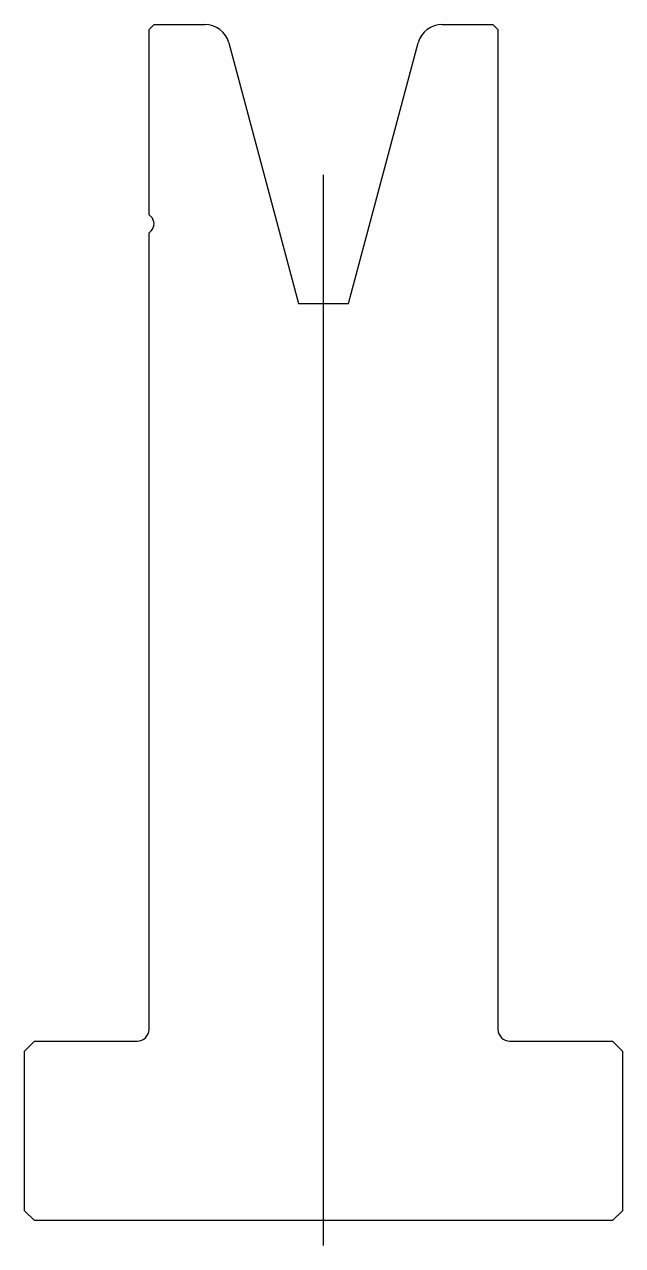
# Model space of a CAD drawing. Header units: metres. Extents: x -29 to 31, y -58 to 65.
import ezdxf

# ---------------------------------------------------------------- set-up
doc = ezdxf.new("R2010")
doc.units = ezdxf.units.M

msp = doc.modelspace()

# ---------------------------------------------------------------- linework, layer by layer
for p, q in [((-16.107183, 64.720776), (-16.607183, 64.220776)), ((-16.607183, 45.63499), (-16.607183, 64.220776)), ((-16.107183, 64.720776), (-11.0255, 64.720776)), ((12.811135, 64.720776), (17.892817, 64.720776)), ((18.392817, 64.220776), (17.892817, 64.720776)), ((18.392817, 64.220776), (18.392817, -36.079224)), ((-8.610686, 62.867824), (-1.607183, 36.730395)), ((3.392817, 36.730395), (10.39632, 62.867824)), ((0.892817, -57.779224), (0.892817, 49.617692)), ((-16.607183, 45.63499), (-16.400076, 45.427883)), ((-16.400076, 44.01367), (-16.607183, 43.806563)), ((-16.607183, -36.079224), (-16.607183, 43.806563)), ((-1.607183, 36.730395), (3.392817, 36.730395)), ((-28.107183, -37.279224), (-29.107183, -38.279224)), ((-28.107183, -37.279224), (-17.807183, -37.279224)), ((19.592817, -37.279224), (29.892817, -37.279224)), ((30.892817, -38.279224), (29.892817, -37.279224)), ((-29.107183, -54.279224), (-29.107183, -38.279224)), ((30.892817, -38.279224), (30.892817, -54.279224)), ((-29.107183, -54.279224), (-28.107183, -55.279224)), ((29.892817, -55.279224), (30.892817, -54.279224)), ((29.892817, -55.279224), (-28.107183, -55.279224))]:
    msp.add_line(p, q)
for centre, radius, start, end in [((-11.0255, 62.220776), 2.5, 15, 90), ((12.811135, 62.220776), 2.5, 90, 165), ((-17.107183, 44.720776), 1, 315, 45), ((-17.807183, -36.079224), 1.2, 270, 0), ((19.592817, -36.079224), 1.2, 180, 270)]:
    msp.add_arc(centre, radius, start, end)

doc.saveas('drawing.dxf')
